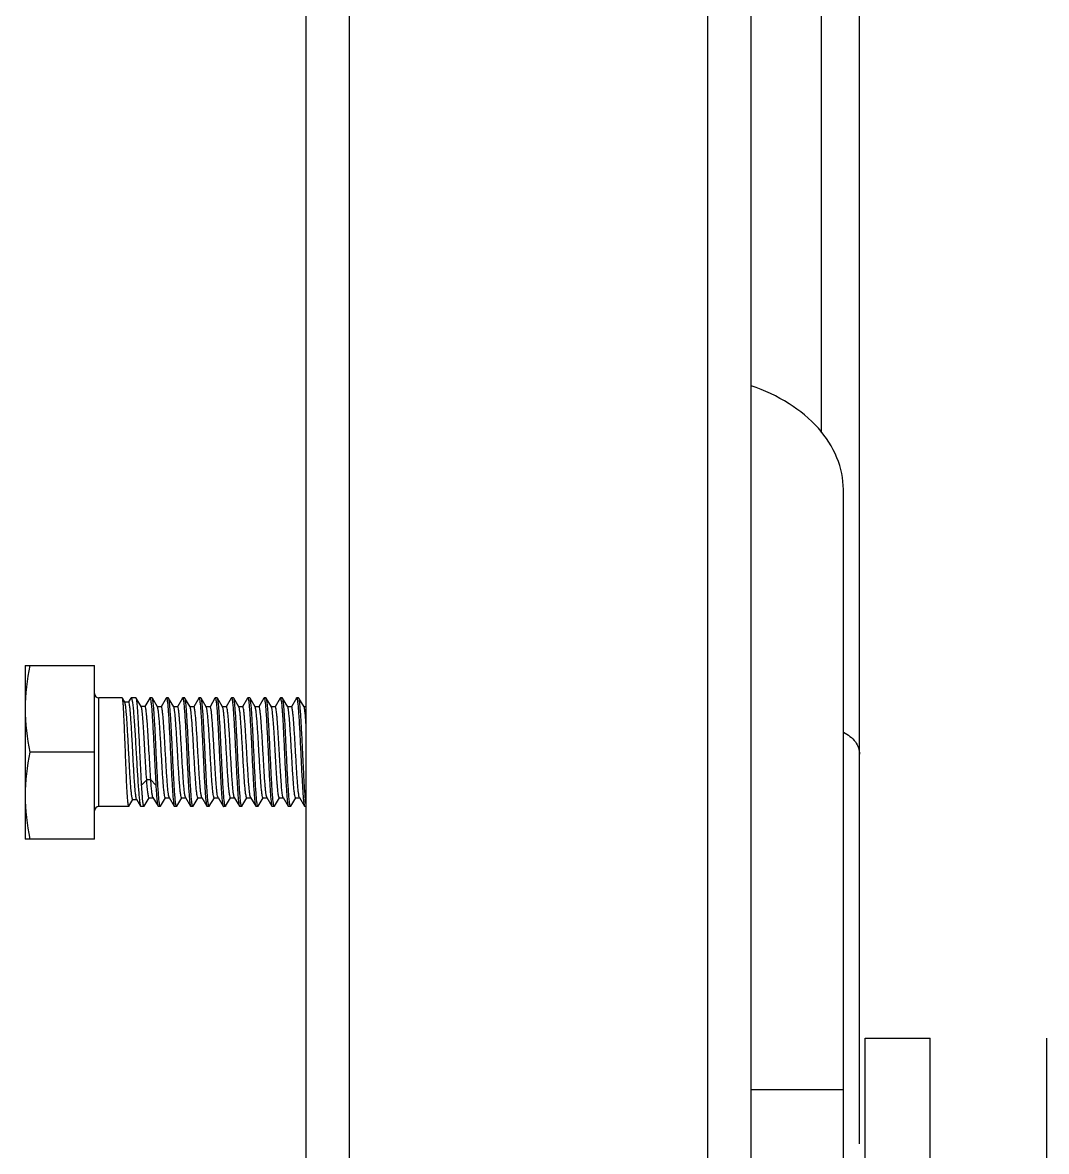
# Model space of a CAD drawing. Extents: x 27938 to 1507990, y 110129 to 923079.
# Drawn here: x 643438 to 644277, y 365994 to 366920 of the extents above; entities that cross this region are included whole.
import ezdxf

# ---------------------------------------------------------------- set-up
doc = ezdxf.new("R2010")
doc.units = 0
doc.header["$LTSCALE"] = 1000
doc.header["$MEASUREMENT"] = 0

msp = doc.modelspace()

# ---------------------------------------------------------------- linework, layer by layer
at = {"linetype": 'Continuous'}
for p, q in [((644123.8, 366000.39), (644123.8, 369014.05)), ((644092.66, 366583.55), (644092.66, 368882.52)), ((643670.03, 365738.85), (643670.03, 368698.45)), ((643705.62, 365738.85), (643705.62, 368698.45)), ((643999.23, 365738.85), (643999.23, 368698.45)), ((644034.82, 365738.85), (644034.82, 368698.45)), ((644110.45, 365516.41), (644110.45, 366536.96)), ((643439.58, 366392.8), (643496.53, 366392.8)), ((643439.58, 366392.8), (643439.58, 366250.44)), ((643496.53, 366250.44), (643496.53, 366392.8)), ((643519.33, 366366.1), (643500.09, 366366.1)), ((643500.09, 366277.13), (643500.09, 366366.1)), ((643519.42, 366366.02), (643519.33, 366366.1)), ((643521.33, 366362.74), (643519.42, 366366.02)), ((643526.29, 366365.86), (643524.5, 366362.78)), ((643526.29, 366365.86), (643526.57, 366366.1)), ((643530.6, 366366.1), (643526.57, 366366.1)), ((643530.75, 366365.97), (643530.6, 366366.1)), ((643534.82, 366358.97), (643530.75, 366365.97)), ((643541.78, 366365.93), (643537.85, 366359.15)), ((643541.78, 366365.93), (643541.98, 366366.1)), ((643543.8, 366366.1), (643541.98, 366366.1)), ((643543.97, 366365.95), (643543.8, 366366.1)), ((643548.18, 366358.72), (643543.97, 366365.95)), ((643555.3, 366365.95), (643551.21, 366358.9)), ((643555.3, 366365.95), (643555.47, 366366.1)), ((643557.14, 366366.1), (643555.47, 366366.1)), ((643557.32, 366365.95), (643557.14, 366366.1)), ((643561.53, 366358.72), (643557.32, 366365.95)), ((643568.64, 366365.95), (643564.55, 366358.9)), ((643568.64, 366365.95), (643568.82, 366366.1)), ((643570.49, 366366.1), (643568.82, 366366.1)), ((643570.66, 366365.95), (643570.49, 366366.1)), ((643574.87, 366358.72), (643570.66, 366365.95)), ((643581.99, 366365.95), (643577.9, 366358.9)), ((643581.99, 366365.95), (643582.16, 366366.1)), ((643583.84, 366366.1), (643582.16, 366366.1)), ((643584.01, 366365.95), (643583.84, 366366.1)), ((643588.22, 366358.72), (643584.01, 366365.95)), ((643595.33, 366365.95), (643591.24, 366358.9)), ((643595.33, 366365.95), (643595.51, 366366.1)), ((643597.18, 366366.1), (643595.51, 366366.1)), ((643597.36, 366365.95), (643597.18, 366366.1)), ((643601.57, 366358.72), (643597.36, 366365.95)), ((643608.68, 366365.95), (643604.59, 366358.9)), ((643608.68, 366365.95), (643608.86, 366366.1)), ((643610.53, 366366.1), (643608.86, 366366.1)), ((643610.7, 366365.95), (643610.53, 366366.1)), ((643614.91, 366358.72), (643610.7, 366365.95)), ((643622.03, 366365.95), (643617.94, 366358.9)), ((643622.03, 366365.95), (643622.2, 366366.1)), ((643623.87, 366366.1), (643622.2, 366366.1)), ((643624.05, 366365.95), (643623.87, 366366.1)), ((643628.26, 366358.72), (643624.05, 366365.95)), ((643635.37, 366365.95), (643631.28, 366358.9)), ((643635.37, 366365.95), (643635.55, 366366.1)), ((643637.22, 366366.1), (643635.55, 366366.1)), ((643637.4, 366365.95), (643637.22, 366366.1)), ((643641.61, 366358.72), (643637.4, 366365.95)), ((643648.72, 366365.95), (643644.63, 366358.9)), ((643648.72, 366365.95), (643648.9, 366366.1)), ((643650.57, 366366.1), (643648.9, 366366.1)), ((643650.74, 366365.95), (643650.57, 366366.1)), ((643654.95, 366358.72), (643650.74, 366365.95)), ((643662.07, 366365.95), (643657.98, 366358.9)), ((643662.07, 366365.95), (643662.24, 366366.1)), ((643663.91, 366366.1), (643662.24, 366366.1)), ((643664.09, 366365.95), (643663.91, 366366.1)), ((643668.3, 366358.72), (643664.09, 366365.95)), ((643524.57, 366362.74), (643521.33, 366362.74)), ((643521.42, 366362.57), (643521.33, 366362.74)), ((643537.95, 366359.15), (643534.72, 366359.15)), ((643551.31, 366358.9), (643548.08, 366358.9)), ((643564.66, 366358.9), (643561.42, 366358.9)), ((643578, 366358.9), (643574.77, 366358.9)), ((643591.35, 366358.9), (643588.12, 366358.9)), ((643604.7, 366358.9), (643601.46, 366358.9)), ((643618.04, 366358.9), (643614.81, 366358.9)), ((643631.39, 366358.9), (643628.16, 366358.9)), ((643644.73, 366358.9), (643641.5, 366358.9)), ((643658.08, 366358.9), (643654.85, 366358.9)), ((643670.03, 366358.9), (643668.19, 366358.9)), ((643496.53, 366321.62), (643443.59, 366321.62)), ((643587.29, 366319.2), (643587.17, 366321.62)), ((643598.85, 366321.62), (643598.96, 366319.2)), ((643539.35, 366299.05), (643535.17, 366294.68)), ((643542.68, 366299.05), (643539.35, 366299.05)), ((643546.84, 366294.68), (643542.68, 366299.05)), ((643524.76, 366277.24), (643528.02, 366282.85)), ((643527.92, 366282.85), (643531.16, 366282.85)), ((643531.06, 366283.02), (643534.36, 366277.33)), ((643537.3, 366277.28), (643541.4, 366284.33)), ((643541.3, 366284.33), (643544.53, 366284.33)), ((643544.43, 366284.51), (643548.62, 366277.28)), ((643550.64, 366277.28), (643554.75, 366284.33)), ((643554.65, 366284.33), (643557.88, 366284.33)), ((643557.77, 366284.51), (643557.69, 366284.68)), ((643557.77, 366284.51), (643561.97, 366277.28)), ((643563.99, 366277.28), (643568.1, 366284.33)), ((643567.99, 366284.33), (643571.23, 366284.33)), ((643571.12, 366284.51), (643571.03, 366284.69)), ((643571.12, 366284.51), (643575.32, 366277.28)), ((643577.34, 366277.28), (643581.44, 366284.33)), ((643581.34, 366284.33), (643584.57, 366284.33)), ((643584.47, 366284.51), (643584.38, 366284.7)), ((643584.47, 366284.51), (643588.66, 366277.28)), ((643590.68, 366277.28), (643594.79, 366284.33)), ((643594.69, 366284.33), (643597.92, 366284.33)), ((643597.81, 366284.51), (643602.01, 366277.28)), ((643604.03, 366277.28), (643608.14, 366284.33)), ((643608.03, 366284.33), (643611.26, 366284.33)), ((643611.16, 366284.51), (643611.06, 366284.72)), ((643611.16, 366284.51), (643615.35, 366277.28)), ((643617.38, 366277.28), (643621.48, 366284.33)), ((643621.38, 366284.33), (643624.61, 366284.33)), ((643624.51, 366284.51), (643624.41, 366284.73)), ((643624.51, 366284.51), (643628.7, 366277.28)), ((643630.72, 366277.28), (643634.83, 366284.33)), ((643634.72, 366284.33), (643637.96, 366284.33)), ((643637.85, 366284.51), (643637.75, 366284.74)), ((643637.85, 366284.51), (643642.05, 366277.28)), ((643644.07, 366277.28), (643648.17, 366284.33)), ((643648.07, 366284.33), (643651.3, 366284.33)), ((643651.2, 366284.51), (643655.39, 366277.28)), ((643657.41, 366277.28), (643661.52, 366284.33)), ((643661.42, 366284.33), (643664.65, 366284.33)), ((643664.54, 366284.51), (643664.43, 366284.76)), ((643664.54, 366284.51), (643668.74, 366277.28)), ((643524.64, 366277.13), (643500.09, 366277.13)), ((643524.76, 366277.24), (643524.64, 366277.13)), ((643534.36, 366277.33), (643534.6, 366277.13)), ((643537.12, 366277.13), (643534.6, 366277.13)), ((643537.3, 366277.28), (643537.12, 366277.13)), ((643550.47, 366277.13), (643548.8, 366277.13)), ((643550.64, 366277.28), (643550.47, 366277.13)), ((643561.97, 366277.28), (643562.14, 366277.13)), ((643563.82, 366277.13), (643562.14, 366277.13)), ((643563.99, 366277.28), (643563.82, 366277.13)), ((643575.32, 366277.28), (643575.49, 366277.13)), ((643577.16, 366277.13), (643575.49, 366277.13)), ((643577.34, 366277.28), (643577.16, 366277.13)), ((643588.66, 366277.28), (643588.84, 366277.13)), ((643590.51, 366277.13), (643588.84, 366277.13)), ((643590.68, 366277.28), (643590.51, 366277.13)), ((643603.85, 366277.13), (643602.18, 366277.13)), ((643604.03, 366277.28), (643603.85, 366277.13)), ((643615.35, 366277.28), (643615.53, 366277.13)), ((643617.2, 366277.13), (643615.53, 366277.13)), ((643617.38, 366277.28), (643617.2, 366277.13)), ((643628.7, 366277.28), (643628.88, 366277.13)), ((643630.55, 366277.13), (643628.88, 366277.13)), ((643630.72, 366277.28), (643630.55, 366277.13)), ((643642.05, 366277.28), (643642.22, 366277.13)), ((643643.89, 366277.13), (643642.22, 366277.13)), ((643644.07, 366277.28), (643643.89, 366277.13)), ((643655.39, 366277.28), (643655.57, 366277.13)), ((643657.24, 366277.13), (643655.57, 366277.13)), ((643657.41, 366277.28), (643657.24, 366277.13)), ((643668.74, 366277.28), (643668.91, 366277.13)), ((643670.03, 366277.13), (643668.91, 366277.13)), ((643496.53, 366250.44), (643439.58, 366250.44)), ((644128.25, 365552.93), (644128.25, 366087.21)), ((644128.25, 366087.21), (644181.63, 366087.21)), ((644181.63, 365552.93), (644181.63, 366087.21)), ((644276.94, 366087.21), (644276.94, 365552.88)), ((644034.82, 366044.98), (644110.45, 366044.98))]:
    msp.add_line(p, q, dxfattribs=at)
msp.add_circle((642010.65, 365356.26), 1451.62, dxfattribs=at)
for centre, radius, start, end in [((642010.65, 365356.26), 1505.01, 6.82415, 173.17585), ((643500.09, 366369.66), 3.56, 180, 270), ((643500.09, 366273.57), 3.56, 90, 180)]:
    msp.add_arc(centre, radius, start, end, dxfattribs=at)
for points, knots in [([(644110.45, 366536.96), (644110.45, 366545.84), (644106.61, 366564.39), (644090.48, 366588.95), (644065.83, 366609.03), (644045.74, 366618.3), (644034.91, 366621.98)], [0, 0, 0, 0, 0.220446, 0.45627, 0.716078, 1, 1, 1, 1]), ([(643521.9, 366321.62), (643521.69, 366327.08), (643521.39, 366335.03), (643520.97, 366345.19), (643520.67, 366351.74), (643520.36, 366357.2), (643520.11, 366361.44), (643519.76, 366364.19), (643519.65, 366365.63), (643519.42, 366366.02)], [0, 0, 0, 0, 0.36864, 0.53657, 0.68548, 0.810114, 0.906077, 0.97003, 1, 1, 1, 1]), ([(643526.57, 366366.1), (643526.68, 366366.1), (643526.93, 366365.77), (643527.27, 366364.68), (643527.73, 366362.18), (643528.19, 366358.15), (643528.69, 366352.67), (643529.18, 366346.02), (643529.68, 366338.42), (643530.17, 366330.18), (643530.5, 366324.51), (643530.67, 366321.62)], [0, 0, 0, 0, 0.007547, 0.022985, 0.080637, 0.173055, 0.296975, 0.447746, 0.61965, 0.806111, 1, 1, 1, 1]), ([(643533.8, 366321.62), (643533.55, 366327.02), (643533.18, 366334.9), (643532.66, 366344.97), (643532.29, 366351.49), (643531.91, 366356.95), (643531.59, 366361.22), (643531.19, 366364.05), (643530.99, 366365.55), (643530.75, 366365.97)], [0, 0, 0, 0, 0.365079, 0.53175, 0.679987, 0.804667, 0.901508, 0.967249, 1, 1, 1, 1]), ([(643541.98, 366366.1), (643542.08, 366366.1), (643542.29, 366365.75), (643542.46, 366365.14), (643542.68, 366364.05), (643542.99, 366361.85), (643543.36, 366358.14), (643543.77, 366352.68), (643544.19, 366346.02), (643544.61, 366338.42), (643545.03, 366330.18), (643545.31, 366324.51), (643545.45, 366321.62)], [0, 0, 0, 0, 0.006868, 0.022, 0.046199, 0.079427, 0.17181, 0.295831, 0.44681, 0.618994, 0.805771, 1, 1, 1, 1]), ([(643547.13, 366321.62), (643546.88, 366327.01), (643546.5, 366334.86), (643545.97, 366344.91), (643545.59, 366351.41), (643545.2, 366356.87), (643544.85, 366361.15), (643544.44, 366364.01), (643544.22, 366365.52), (643543.97, 366365.95)], [0, 0, 0, 0, 0.364025, 0.530311, 0.678341, 0.803035, 0.90014, 0.966414, 1, 1, 1, 1]), ([(643555.47, 366366.1), (643555.57, 366366.1), (643555.77, 366365.74), (643555.92, 366365.14), (643556.13, 366364.04), (643556.43, 366361.85), (643556.78, 366358.13), (643557.18, 366352.67), (643557.58, 366346.01), (643557.99, 366338.42), (643558.4, 366330.18), (643558.67, 366324.51), (643558.81, 366321.62)], [0, 0, 0, 0, 0.006693, 0.021771, 0.045952, 0.079179, 0.171588, 0.295652, 0.446676, 0.6189, 0.805722, 1, 1, 1, 1]), ([(643560.48, 366321.62), (643560.22, 366327.01), (643559.85, 366334.86), (643559.32, 366344.91), (643558.93, 366351.41), (643558.54, 366356.87), (643558.2, 366361.15), (643557.78, 366364.01), (643557.57, 366365.52), (643557.32, 366365.95)], [0, 0, 0, 0, 0.364027, 0.530312, 0.678339, 0.803032, 0.900139, 0.966415, 1, 1, 1, 1]), ([(643568.82, 366366.1), (643568.92, 366366.1), (643569.11, 366365.74), (643569.27, 366365.14), (643569.48, 366364.04), (643569.77, 366361.85), (643570.13, 366358.13), (643570.53, 366352.67), (643570.93, 366346.01), (643571.34, 366338.42), (643571.75, 366330.18), (643572.02, 366324.51), (643572.15, 366321.62)], [0, 0, 0, 0, 0.006696, 0.021778, 0.045963, 0.079194, 0.171608, 0.295673, 0.446692, 0.618909, 0.805729, 1, 1, 1, 1]), ([(643573.83, 366321.62), (643573.57, 366327.01), (643573.2, 366334.86), (643572.66, 366344.91), (643572.28, 366351.41), (643571.89, 366356.87), (643571.54, 366361.15), (643571.13, 366364.01), (643570.91, 366365.52), (643570.66, 366365.95)], [0, 0, 0, 0, 0.364034, 0.530325, 0.678352, 0.803041, 0.900142, 0.966414, 1, 1, 1, 1]), ([(643582.16, 366366.1), (643582.26, 366366.1), (643582.46, 366365.74), (643582.61, 366365.14), (643582.83, 366364.05), (643583.12, 366361.85), (643583.47, 366358.13), (643583.87, 366352.67), (643584.28, 366346.02), (643584.68, 366338.42), (643585.09, 366330.18), (643585.36, 366324.51), (643585.5, 366321.62)], [0, 0, 0, 0, 0.006683, 0.021751, 0.045922, 0.07914, 0.171535, 0.295594, 0.446618, 0.618857, 0.805703, 1, 1, 1, 1]), ([(643587.17, 366321.62), (643586.91, 366327.01), (643586.54, 366334.86), (643586.01, 366344.91), (643585.63, 366351.41), (643585.24, 366356.87), (643584.89, 366361.15), (643584.48, 366364.01), (643584.26, 366365.52), (643584.01, 366365.95)], [0, 0, 0, 0, 0.364016, 0.530299, 0.678328, 0.803022, 0.900132, 0.966412, 1, 1, 1, 1]), ([(643595.51, 366366.1), (643595.61, 366366.1), (643595.81, 366365.74), (643595.96, 366365.14), (643596.17, 366364.05), (643596.46, 366361.85), (643596.82, 366358.13), (643597.22, 366352.68), (643597.62, 366346.02), (643598.03, 366338.42), (643598.44, 366330.18), (643598.71, 366324.51), (643598.85, 366321.62)], [0, 0, 0, 0, 0.006671, 0.021725, 0.045886, 0.079098, 0.171491, 0.295553, 0.446588, 0.618835, 0.805687, 1, 1, 1, 1]), ([(643600.52, 366321.62), (643600.26, 366327.01), (643599.89, 366334.86), (643599.35, 366344.91), (643598.97, 366351.41), (643598.58, 366356.87), (643598.24, 366361.15), (643597.82, 366364.01), (643597.61, 366365.52), (643597.36, 366365.95)], [0, 0, 0, 0, 0.364022, 0.530315, 0.678347, 0.803036, 0.900137, 0.966413, 1, 1, 1, 1]), ([(643608.86, 366366.1), (643608.96, 366366.1), (643609.15, 366365.74), (643609.31, 366365.14), (643609.52, 366364.05), (643609.81, 366361.85), (643610.17, 366358.13), (643610.56, 366352.68), (643610.97, 366346.02), (643611.38, 366338.42), (643611.78, 366330.18), (643612.05, 366324.51), (643612.19, 366321.62)], [0, 0, 0, 0, 0.006673, 0.021728, 0.04589, 0.079102, 0.171488, 0.295544, 0.446579, 0.618833, 0.80569, 1, 1, 1, 1]), ([(643613.86, 366321.62), (643613.61, 366327.01), (643613.23, 366334.86), (643612.7, 366344.91), (643612.32, 366351.41), (643611.93, 366356.87), (643611.58, 366361.15), (643611.17, 366364.01), (643610.95, 366365.52), (643610.7, 366365.95)], [0, 0, 0, 0, 0.364021, 0.530312, 0.678344, 0.803036, 0.900139, 0.966413, 1, 1, 1, 1]), ([(643622.2, 366366.1), (643622.3, 366366.1), (643622.5, 366365.74), (643622.65, 366365.14), (643622.86, 366364.05), (643623.16, 366361.85), (643623.51, 366358.13), (643623.91, 366352.67), (643624.31, 366346.02), (643624.72, 366338.42), (643625.13, 366330.18), (643625.4, 366324.51), (643625.54, 366321.62)], [0, 0, 0, 0, 0.006683, 0.021749, 0.045921, 0.079139, 0.171536, 0.295597, 0.446627, 0.618868, 0.805705, 1, 1, 1, 1]), ([(643627.21, 366321.62), (643626.95, 366327.01), (643626.58, 366334.86), (643626.05, 366344.91), (643625.67, 366351.41), (643625.27, 366356.87), (643624.93, 366361.15), (643624.52, 366364.01), (643624.3, 366365.52), (643624.05, 366365.95)], [0, 0, 0, 0, 0.364024, 0.530311, 0.678341, 0.803035, 0.90014, 0.966414, 1, 1, 1, 1]), ([(643635.55, 366366.1), (643635.65, 366366.1), (643635.84, 366365.74), (643636, 366365.14), (643636.21, 366364.04), (643636.5, 366361.85), (643636.86, 366358.13), (643637.26, 366352.67), (643637.66, 366346.01), (643638.07, 366338.42), (643638.48, 366330.18), (643638.75, 366324.51), (643638.89, 366321.62)], [0, 0, 0, 0, 0.006692, 0.02177, 0.045951, 0.079177, 0.171585, 0.295649, 0.446674, 0.618898, 0.805721, 1, 1, 1, 1]), ([(643639.41, 366344.54), (643639.25, 366347.31), (643638.96, 366352.27), (643638.54, 366358.06), (643638.18, 366361.73), (643637.94, 366363.67), (643637.7, 366365.01), (643637.53, 366365.73), (643637.4, 366365.95)], [0, 0, 0, 0, 0.386254, 0.691736, 0.808776, 0.899775, 0.963628, 1, 1, 1, 1]), ([(643648.9, 366366.1), (643649.05, 366366.1), (643649.27, 366365.43), (643649.49, 366364.47), (643649.76, 366362.58), (643650.02, 366360.14), (643650.29, 366357.01), (643650.67, 366351.75), (643650.92, 366347.53), (643651.08, 366344.54)], [0, 0, 0, 0, 0.021095, 0.073096, 0.157182, 0.272316, 0.416719, 0.588047, 1, 1, 1, 1]), ([(643653.9, 366321.62), (643653.65, 366327.01), (643653.27, 366334.86), (643652.74, 366344.91), (643652.36, 366351.41), (643651.97, 366356.87), (643651.62, 366361.15), (643651.21, 366364.01), (643650.99, 366365.52), (643650.74, 366365.95)], [0, 0, 0, 0, 0.364034, 0.530327, 0.678354, 0.803043, 0.900143, 0.966415, 1, 1, 1, 1]), ([(643662.24, 366366.1), (643662.34, 366366.1), (643662.54, 366365.74), (643662.69, 366365.14), (643662.9, 366364.05), (643663.2, 366361.85), (643663.55, 366358.13), (643663.95, 366352.67), (643664.35, 366346.02), (643664.76, 366338.42), (643665.17, 366330.18), (643665.44, 366324.51), (643665.58, 366321.62)], [0, 0, 0, 0, 0.006682, 0.021748, 0.045918, 0.079135, 0.171528, 0.295585, 0.446611, 0.618853, 0.805701, 1, 1, 1, 1]), ([(643667.25, 366321.62), (643666.99, 366327.01), (643666.62, 366334.86), (643666.09, 366344.91), (643665.7, 366351.41), (643665.31, 366356.87), (643664.97, 366361.15), (643664.55, 366364.01), (643664.34, 366365.52), (643664.09, 366365.95)], [0, 0, 0, 0, 0.364017, 0.530302, 0.678331, 0.803024, 0.900132, 0.966412, 1, 1, 1, 1]), ([(643527.92, 366282.85), (643527.83, 366282.85), (643527.63, 366283.14), (643527.47, 366283.69), (643527.26, 366284.63), (643526.97, 366286.54), (643526.62, 366289.76), (643526.23, 366294.49), (643525.83, 366300.26), (643525.43, 366306.85), (643525.03, 366314), (643524.49, 366323.91), (643523.98, 366333.69), (643523.44, 366342.98), (643523.05, 366349.01), (643522.65, 366354.08), (643522.3, 366358.06), (643521.89, 366360.74), (643521.66, 366362.16), (643521.42, 366362.57)], [0, 0, 0, 0, 0.003488, 0.010904, 0.022688, 0.038824, 0.083607, 0.143647, 0.216697, 0.300025, 0.390537, 0.484902, 0.671459, 0.756962, 0.833182, 0.897479, 0.947675, 0.982144, 1, 1, 1, 1]), ([(643531.06, 366283.02), (643530.81, 366283.46), (643530.56, 366284.95), (643530.14, 366287.76), (643529.77, 366291.91), (643529.37, 366297.16), (643528.97, 366303.35), (643528.42, 366312.78), (643527.9, 366322.61), (643527.37, 366332.5), (643526.98, 366339.55), (643526.58, 366345.99), (643526.2, 366351.58), (643525.81, 366356.16), (643525.45, 366359.5), (643525.1, 366361.57), (643524.85, 366362.46), (643524.66, 366362.74), (643524.57, 366362.74)], [0, 0, 0, 0, 0.018844, 0.055045, 0.107437, 0.174076, 0.252464, 0.339678, 0.527511, 0.621285, 0.710453, 0.791854, 0.862644, 0.920393, 0.963178, 0.989688, 0.996707, 1, 1, 1, 1]), ([(643539.35, 366299.05), (643538.91, 366305.12), (643538.37, 366314.5), (643537.66, 366327.05), (643537.11, 366336.36), (643536.57, 366344.63), (643536.1, 366350.62), (643535.7, 366354.46), (643535.43, 366356.52), (643535.16, 366357.95), (643534.97, 366358.72), (643534.82, 366358.97)], [0, 0, 0, 0, 0.303539, 0.468638, 0.62733, 0.768529, 0.882427, 0.926602, 0.961222, 0.985757, 1, 1, 1, 1]), ([(643542.68, 366299.05), (643542.47, 366302.06), (643542.06, 366308.44), (643541.49, 366318.27), (643540.92, 366328.36), (643540.35, 366337.94), (643539.86, 366345.27), (643539.45, 366350.32), (643539.16, 366353.34), (643538.88, 366355.72), (643538.59, 366357.55), (643538.37, 366358.51), (643538.11, 366359.15), (643537.95, 366359.15)], [0, 0, 0, 0, 0.15003, 0.317321, 0.489066, 0.652114, 0.794019, 0.853588, 0.904016, 0.944371, 0.97394, 0.992316, 1, 1, 1, 1]), ([(643554.65, 366284.33), (643554.56, 366284.33), (643554.36, 366284.6), (643554.1, 366285.45), (643553.75, 366287.42), (643553.38, 366290.61), (643552.99, 366294.94), (643552.6, 366300.22), (643552.21, 366306.28), (643551.81, 366312.89), (643551.28, 366322.11), (643550.77, 366331.25), (643550.22, 366339.97), (643549.83, 366345.68), (643549.44, 366350.52), (643549.07, 366354.33), (643548.67, 366356.93), (643548.42, 366358.31), (643548.18, 366358.72)], [0, 0, 0, 0, 0.003515, 0.010772, 0.037949, 0.081609, 0.140308, 0.211978, 0.294061, 0.383612, 0.477415, 0.664253, 0.750571, 0.827952, 0.893624, 0.945254, 0.981055, 1, 1, 1, 1]), ([(643557.69, 366284.68), (643557.48, 366285.19), (643557.21, 366286.69), (643556.83, 366289.5), (643556.46, 366293.44), (643555.9, 366300.51), (643555.26, 366310.87), (643554.63, 366321.86), (643554.11, 366330.96), (643553.72, 366337.45), (643553.33, 366343.38), (643552.95, 366348.55), (643552.56, 366352.78), (643552.2, 366355.89), (643551.85, 366357.8), (643551.59, 366358.64), (643551.4, 366358.9), (643551.31, 366358.9)], [0, 0, 0, 0, 0.022098, 0.060554, 0.114206, 0.18123, 0.34569, 0.53115, 0.623722, 0.711849, 0.792446, 0.862698, 0.92016, 0.962863, 0.989437, 0.99654, 1, 1, 1, 1]), ([(643567.99, 366284.33), (643567.91, 366284.33), (643567.71, 366284.6), (643567.45, 366285.45), (643567.09, 366287.42), (643566.73, 366290.61), (643566.34, 366294.94), (643565.95, 366300.22), (643565.55, 366306.28), (643565.16, 366312.89), (643564.63, 366322.11), (643564.11, 366331.25), (643563.57, 366339.97), (643563.18, 366345.68), (643562.78, 366350.52), (643562.42, 366354.33), (643562.01, 366356.93), (643561.77, 366358.31), (643561.53, 366358.72)], [0, 0, 0, 0, 0.003515, 0.010772, 0.037949, 0.081609, 0.140308, 0.211978, 0.294061, 0.383612, 0.477415, 0.664253, 0.750571, 0.827952, 0.893624, 0.945254, 0.981055, 1, 1, 1, 1]), ([(643571.03, 366284.69), (643570.82, 366285.21), (643570.56, 366286.71), (643570.17, 366289.52), (643569.8, 366293.48), (643569.24, 366300.55), (643568.6, 366310.91), (643567.98, 366321.89), (643567.46, 366330.98), (643567.07, 366337.47), (643566.68, 366343.4), (643566.29, 366348.56), (643565.9, 366352.79), (643565.55, 366355.89), (643565.2, 366357.81), (643564.94, 366358.64), (643564.74, 366358.9), (643564.66, 366358.9)], [0, 0, 0, 0, 0.022237, 0.060809, 0.11455, 0.181633, 0.346125, 0.531524, 0.624042, 0.712107, 0.792639, 0.862829, 0.920237, 0.962898, 0.989446, 0.996542, 1, 1, 1, 1]), ([(643581.34, 366284.33), (643581.25, 366284.33), (643581.06, 366284.6), (643580.79, 366285.45), (643580.44, 366287.42), (643580.07, 366290.61), (643579.68, 366294.94), (643579.29, 366300.22), (643578.9, 366306.28), (643578.5, 366312.89), (643577.97, 366322.11), (643577.46, 366331.25), (643576.92, 366339.97), (643576.52, 366345.68), (643576.13, 366350.52), (643575.76, 366354.33), (643575.36, 366356.93), (643575.11, 366358.31), (643574.87, 366358.72)], [0, 0, 0, 0, 0.003515, 0.010772, 0.037949, 0.081609, 0.140308, 0.211978, 0.294061, 0.383612, 0.477416, 0.664253, 0.750571, 0.827952, 0.893624, 0.945254, 0.981055, 1, 1, 1, 1]), ([(643584.38, 366284.7), (643584.17, 366285.22), (643583.9, 366286.73), (643583.51, 366289.55), (643583.14, 366293.51), (643582.59, 366300.59), (643581.94, 366310.94), (643581.32, 366321.93), (643580.8, 366331.01), (643580.41, 366337.49), (643580.02, 366343.41), (643579.64, 366348.57), (643579.25, 366352.79), (643578.89, 366355.89), (643578.54, 366357.81), (643578.28, 366358.64), (643578.09, 366358.9), (643578, 366358.9)], [0, 0, 0, 0, 0.022376, 0.061065, 0.114893, 0.182035, 0.346559, 0.531898, 0.624361, 0.712364, 0.792832, 0.86296, 0.920314, 0.962934, 0.989455, 0.996544, 1, 1, 1, 1]), ([(643591.46, 366319.59), (643591.2, 366324.26), (643590.81, 366331.09), (643590.27, 366339.86), (643589.88, 366345.6), (643589.48, 366350.47), (643589.11, 366354.3), (643588.71, 366356.92), (643588.46, 366358.31), (643588.22, 366358.72)], [0, 0, 0, 0, 0.357179, 0.522363, 0.670515, 0.796289, 0.895183, 0.963748, 1, 1, 1, 1]), ([(643594.8, 366319.59), (643594.66, 366322.11), (643594.38, 366327.06), (643593.95, 366334.29), (643593.53, 366340.99), (643593.11, 366346.9), (643592.7, 366351.77), (643592.34, 366355.09), (643592.03, 366357.06), (643591.81, 366358.03), (643591.65, 366358.59), (643591.45, 366358.9), (643591.35, 366358.9)], [0, 0, 0, 0, 0.191103, 0.376469, 0.548513, 0.700189, 0.825314, 0.918839, 0.952565, 0.977198, 0.992701, 1, 1, 1, 1]), ([(643608.03, 366284.33), (643607.94, 366284.33), (643607.75, 366284.6), (643607.49, 366285.45), (643607.13, 366287.42), (643606.77, 366290.61), (643606.38, 366294.94), (643605.99, 366300.22), (643605.59, 366306.28), (643605.19, 366312.89), (643604.67, 366322.11), (643604.15, 366331.25), (643603.61, 366339.97), (643603.22, 366345.68), (643602.82, 366350.52), (643602.46, 366354.33), (643602.05, 366356.93), (643601.8, 366358.31), (643601.57, 366358.72)], [0, 0, 0, 0, 0.003516, 0.010772, 0.037949, 0.081609, 0.140308, 0.211978, 0.294061, 0.383612, 0.477416, 0.664254, 0.750571, 0.827952, 0.893624, 0.945254, 0.981055, 1, 1, 1, 1]), ([(643611.06, 366284.72), (643610.85, 366285.24), (643610.58, 366286.77), (643610.2, 366289.61), (643609.83, 366293.58), (643609.27, 366300.66), (643608.63, 366311.02), (643608.01, 366321.99), (643607.49, 366331.07), (643607.1, 366337.53), (643606.71, 366343.45), (643606.33, 366348.59), (643605.94, 366352.81), (643605.58, 366355.9), (643605.23, 366357.81), (643604.97, 366358.64), (643604.78, 366358.9), (643604.7, 366358.9)], [0, 0, 0, 0, 0.022654, 0.061574, 0.115578, 0.182837, 0.347426, 0.532643, 0.624999, 0.712877, 0.793216, 0.863221, 0.920468, 0.963004, 0.989473, 0.996549, 1, 1, 1, 1]), ([(643621.38, 366284.33), (643621.29, 366284.33), (643621.1, 366284.6), (643620.83, 366285.45), (643620.48, 366287.42), (643620.11, 366290.61), (643619.72, 366294.94), (643619.33, 366300.22), (643618.94, 366306.28), (643618.54, 366312.89), (643618.01, 366322.11), (643617.5, 366331.25), (643616.95, 366339.97), (643616.56, 366345.68), (643616.17, 366350.52), (643615.8, 366354.33), (643615.4, 366356.93), (643615.15, 366358.31), (643614.91, 366358.72)], [0, 0, 0, 0, 0.003516, 0.010771, 0.037949, 0.081609, 0.140308, 0.211978, 0.294061, 0.383613, 0.477416, 0.664254, 0.750571, 0.827952, 0.893624, 0.945254, 0.981055, 1, 1, 1, 1]), ([(643624.41, 366284.73), (643624.2, 366285.26), (643623.93, 366286.79), (643623.54, 366289.63), (643623.17, 366293.61), (643622.62, 366300.7), (643621.98, 366311.05), (643621.36, 366322.03), (643620.84, 366331.09), (643620.45, 366337.56), (643620.06, 366343.46), (643619.67, 366348.6), (643619.29, 366352.81), (643618.93, 366355.9), (643618.58, 366357.81), (643618.32, 366358.64), (643618.13, 366358.9), (643618.04, 366358.9)], [0, 0, 0, 0, 0.022792, 0.061828, 0.11592, 0.183237, 0.347858, 0.533014, 0.625317, 0.713133, 0.793408, 0.863351, 0.920544, 0.963039, 0.989482, 0.996551, 1, 1, 1, 1]), ([(643634.72, 366284.33), (643634.64, 366284.33), (643634.44, 366284.6), (643634.18, 366285.45), (643633.82, 366287.42), (643633.46, 366290.61), (643633.07, 366294.94), (643632.68, 366300.22), (643632.28, 366306.28), (643631.89, 366312.89), (643631.36, 366322.11), (643630.84, 366331.25), (643630.3, 366339.97), (643629.91, 366345.68), (643629.51, 366350.52), (643629.15, 366354.33), (643628.74, 366356.93), (643628.5, 366358.31), (643628.26, 366358.72)], [0, 0, 0, 0, 0.003516, 0.010771, 0.037949, 0.081609, 0.140308, 0.211978, 0.294061, 0.383613, 0.477416, 0.664254, 0.750571, 0.827952, 0.893624, 0.945254, 0.981055, 1, 1, 1, 1]), ([(643637.75, 366284.74), (643637.54, 366285.27), (643637.27, 366286.81), (643636.89, 366289.66), (643636.52, 366293.64), (643635.96, 366300.74), (643635.32, 366311.09), (643634.7, 366322.06), (643634.18, 366331.12), (643633.79, 366337.58), (643633.4, 366343.48), (643633.02, 366348.61), (643632.63, 366352.82), (643632.27, 366355.91), (643631.93, 366357.81), (643631.67, 366358.64), (643631.47, 366358.9), (643631.39, 366358.9)], [0, 0, 0, 0, 0.022931, 0.062083, 0.116262, 0.183637, 0.34829, 0.533386, 0.625634, 0.713389, 0.793599, 0.863481, 0.920621, 0.963074, 0.989491, 0.996553, 1, 1, 1, 1]), ([(643643.58, 366340.83), (643643.43, 366343.11), (643643.15, 366347.22), (643642.67, 366352.57), (643642.28, 366356.03), (643641.91, 366357.89), (643641.73, 366358.51), (643641.61, 366358.72)], [0, 0, 0, 0, 0.381097, 0.684377, 0.893928, 0.960143, 1, 1, 1, 1]), ([(643646.92, 366340.83), (643646.75, 366343.33), (643646.5, 366346.87), (643646.12, 366351.28), (643645.85, 366353.9), (643645.6, 366355.95), (643645.33, 366357.52), (643645.12, 366358.36), (643644.87, 366358.9), (643644.73, 366358.9)], [0, 0, 0, 0, 0.410879, 0.581806, 0.725913, 0.840918, 0.925076, 0.977487, 1, 1, 1, 1]), ([(643661.42, 366284.33), (643661.33, 366284.33), (643661.13, 366284.6), (643660.87, 366285.45), (643660.52, 366287.42), (643660.15, 366290.61), (643659.76, 366294.94), (643659.37, 366300.22), (643658.98, 366306.28), (643658.58, 366312.89), (643658.05, 366322.11), (643657.54, 366331.25), (643656.99, 366339.97), (643656.6, 366345.68), (643656.21, 366350.52), (643655.84, 366354.33), (643655.44, 366356.93), (643655.19, 366358.31), (643654.95, 366358.72)], [0, 0, 0, 0, 0.003516, 0.010771, 0.037949, 0.081609, 0.140308, 0.211978, 0.294061, 0.383613, 0.477416, 0.664254, 0.750571, 0.827952, 0.893624, 0.945254, 0.981055, 1, 1, 1, 1]), ([(643664.43, 366284.76), (643664.23, 366285.3), (643663.96, 366286.84), (643663.57, 366289.72), (643663.2, 366293.71), (643662.65, 366300.81), (643662.01, 366311.16), (643661.39, 366322.12), (643660.87, 366331.18), (643660.48, 366337.62), (643660.09, 366343.51), (643659.71, 366348.64), (643659.32, 366352.83), (643658.97, 366355.91), (643658.62, 366357.81), (643658.36, 366358.65), (643658.17, 366358.9), (643658.08, 366358.9)], [0, 0, 0, 0, 0.023208, 0.06259, 0.116944, 0.184435, 0.349152, 0.534126, 0.626268, 0.713899, 0.79398, 0.86374, 0.920773, 0.963144, 0.989509, 0.996558, 1, 1, 1, 1]), ([(643670.03, 366344.44), (643669.9, 366346.27), (643669.64, 366349.53), (643669.25, 366353.81), (643668.81, 366356.72), (643668.56, 366358.27), (643668.3, 366358.72)], [0, 0, 0, 0, 0.381924, 0.683092, 0.891493, 1, 1, 1, 1]), ([(643640.56, 366321.62), (643640.46, 366323.62), (643640.1, 366331.26), (643639.72, 366338.9), (643639.41, 366344.54)], [0, 0, 0, 0, 0.261816, 1, 1, 1, 1]), ([(643651.08, 366344.54), (643651.18, 366342.76), (643651.59, 366335.12), (643651.95, 366327.47), (643652.23, 366321.62)], [0, 0, 0, 0, 0.233581, 1, 1, 1, 1]), ([(643648.07, 366284.33), (643647.93, 366284.33), (643647.67, 366284.9), (643647.46, 366285.78), (643647.18, 366287.43), (643646.92, 366289.59), (643646.64, 366292.34), (643646.26, 366296.95), (643645.79, 366303.69), (643645.25, 366312.58), (643644.71, 366322.1), (643644.17, 366331.59), (643643.78, 366337.83), (643643.58, 366340.83)], [0, 0, 0, 0, 0.007549, 0.025288, 0.053782, 0.092698, 0.14142, 0.199125, 0.337396, 0.498012, 0.669894, 0.841157, 1, 1, 1, 1]), ([(643651.2, 366284.51), (643651.06, 366284.75), (643650.87, 366285.45), (643650.47, 366287.56), (643650.05, 366291.53), (643649.54, 366297.62), (643649.03, 366305.23), (643648.51, 366313.87), (643647.83, 366325.86), (643647.31, 366334.9), (643646.92, 366340.83)], [0, 0, 0, 0, 0.014139, 0.038106, 0.114569, 0.22512, 0.362916, 0.519336, 0.684562, 1, 1, 1, 1]), ([(644110.54, 366337.93), (644114.28, 366336.08), (644120.82, 366331.32), (644123.8, 366323.49), (644123.8, 366319.91)], [0, 0, 0, 0, 0.538137, 1, 1, 1, 1]), ([(643524.64, 366277.13), (643524.54, 366277.13), (643524.39, 366277.51), (643524.26, 366278.09), (643524.08, 366279.19), (643523.83, 366281.38), (643523.54, 366285.1), (643523.21, 366290.55), (643522.88, 366297.21), (643522.55, 366304.81), (643522.22, 366313.05), (643522.01, 366318.72), (643521.9, 366321.62)], [0, 0, 0, 0, 0.006203, 0.021073, 0.045141, 0.078305, 0.170688, 0.294821, 0.44599, 0.618417, 0.805472, 1, 1, 1, 1]), ([(643530.67, 366321.62), (643530.97, 366316.27), (643531.42, 366308.47), (643532.05, 366298.5), (643532.49, 366292.03), (643532.95, 366286.56), (643533.36, 366282.26), (643533.82, 366279.34), (643534.1, 366277.79), (643534.36, 366277.33)], [0, 0, 0, 0, 0.361155, 0.526427, 0.673911, 0.798642, 0.896457, 0.964179, 1, 1, 1, 1]), ([(643535.17, 366294.68), (643535.05, 366296.71), (643534.54, 366305.69), (643534.13, 366314.67), (643533.8, 366321.62)], [0, 0, 0, 0, 0.22604, 1, 1, 1, 1]), ([(643545.45, 366321.62), (643545.57, 366319.22), (643546, 366310.24), (643546.45, 366301.26), (643546.84, 366294.68)], [0, 0, 0, 0, 0.2673, 1, 1, 1, 1]), ([(643550.47, 366277.13), (643550.37, 366277.13), (643550.17, 366277.49), (643550.02, 366278.09), (643549.81, 366279.19), (643549.52, 366281.38), (643549.16, 366285.1), (643548.76, 366290.56), (643548.36, 366297.22), (643547.95, 366304.81), (643547.54, 366313.05), (643547.27, 366318.72), (643547.13, 366321.62)], [0, 0, 0, 0, 0.006697, 0.021779, 0.045964, 0.079194, 0.171609, 0.295674, 0.446694, 0.618911, 0.805729, 1, 1, 1, 1]), ([(643558.81, 366321.62), (643559.07, 366316.22), (643559.44, 366308.37), (643559.97, 366298.33), (643560.35, 366291.82), (643560.74, 366286.36), (643561.09, 366282.08), (643561.5, 366279.22), (643561.72, 366277.71), (643561.97, 366277.28)], [0, 0, 0, 0, 0.363963, 0.530225, 0.678242, 0.802937, 0.90006, 0.966368, 1, 1, 1, 1]), ([(643563.82, 366277.13), (643563.72, 366277.13), (643563.52, 366277.49), (643563.37, 366278.09), (643563.15, 366279.19), (643562.86, 366281.38), (643562.51, 366285.1), (643562.11, 366290.56), (643561.7, 366297.22), (643561.3, 366304.81), (643560.89, 366313.05), (643560.62, 366318.72), (643560.48, 366321.62)], [0, 0, 0, 0, 0.006689, 0.021764, 0.045941, 0.079165, 0.171569, 0.295632, 0.446659, 0.618889, 0.805716, 1, 1, 1, 1]), ([(643572.15, 366321.62), (643572.41, 366316.22), (643572.78, 366308.37), (643573.32, 366298.33), (643573.7, 366291.82), (643574.09, 366286.36), (643574.44, 366282.08), (643574.85, 366279.22), (643575.07, 366277.71), (643575.32, 366277.28)], [0, 0, 0, 0, 0.363959, 0.530225, 0.678245, 0.80294, 0.900061, 0.966367, 1, 1, 1, 1]), ([(643577.16, 366277.13), (643577.06, 366277.13), (643576.87, 366277.49), (643576.71, 366278.09), (643576.5, 366279.18), (643576.21, 366281.38), (643575.85, 366285.1), (643575.46, 366290.56), (643575.05, 366297.21), (643574.64, 366304.81), (643574.23, 366313.05), (643573.96, 366318.72), (643573.83, 366321.62)], [0, 0, 0, 0, 0.00668, 0.021743, 0.045911, 0.079128, 0.171521, 0.29558, 0.446613, 0.618858, 0.805701, 1, 1, 1, 1]), ([(643585.5, 366321.62), (643585.76, 366316.22), (643586.13, 366308.37), (643586.66, 366298.33), (643587.05, 366291.82), (643587.44, 366286.36), (643587.78, 366282.08), (643588.19, 366279.22), (643588.41, 366277.71), (643588.66, 366277.28)], [0, 0, 0, 0, 0.363957, 0.530226, 0.678247, 0.80294, 0.900059, 0.966367, 1, 1, 1, 1]), ([(643590.51, 366277.13), (643590.41, 366277.13), (643590.22, 366277.46), (643590.07, 366278.02), (643589.87, 366279.04), (643589.59, 366281.09), (643589.24, 366284.57), (643588.86, 366289.69), (643588.47, 366295.96), (643588.08, 366303.15), (643587.68, 366311), (643587.42, 366316.42), (643587.29, 366319.2)], [0, 0, 0, 0, 0.006689, 0.021571, 0.045424, 0.078208, 0.169526, 0.292465, 0.442701, 0.6149, 0.802905, 1, 1, 1, 1]), ([(643594.69, 366284.33), (643594.6, 366284.33), (643594.4, 366284.59), (643594.14, 366285.45), (643593.79, 366287.4), (643593.43, 366290.56), (643593.04, 366294.87), (643592.65, 366300.12), (643592.1, 366308.47), (643591.72, 366315.04), (643591.46, 366319.59)], [0, 0, 0, 0, 0.007368, 0.022553, 0.07941, 0.170757, 0.293599, 0.443643, 0.615565, 1, 1, 1, 1]), ([(643597.81, 366284.51), (643597.6, 366284.88), (643597.36, 366286.11), (643596.99, 366288.43), (643596.64, 366291.81), (643596.28, 366296.11), (643595.91, 366301.21), (643595.4, 366309.12), (643595.04, 366315.32), (643594.8, 366319.59)], [0, 0, 0, 0, 0.036414, 0.10397, 0.201071, 0.324823, 0.471425, 0.636308, 1, 1, 1, 1]), ([(643598.96, 366319.2), (643599.21, 366314.05), (643599.57, 366306.58), (643600.08, 366297.05), (643600.45, 366290.93), (643600.83, 366285.8), (643601.16, 366281.79), (643601.56, 366279.11), (643601.77, 366277.69), (643602.01, 366277.28)], [0, 0, 0, 0, 0.367266, 0.533405, 0.680662, 0.804347, 0.900563, 0.966339, 1, 1, 1, 1]), ([(643603.85, 366277.13), (643603.75, 366277.13), (643603.56, 366277.49), (643603.4, 366278.09), (643603.19, 366279.19), (643602.9, 366281.38), (643602.55, 366285.1), (643602.15, 366290.56), (643601.74, 366297.22), (643601.34, 366304.81), (643600.93, 366313.05), (643600.66, 366318.72), (643600.52, 366321.62)], [0, 0, 0, 0, 0.006689, 0.021763, 0.04594, 0.079164, 0.171568, 0.295631, 0.446657, 0.618886, 0.805714, 1, 1, 1, 1]), ([(643612.19, 366321.62), (643612.45, 366316.22), (643612.82, 366308.37), (643613.36, 366298.33), (643613.74, 366291.82), (643614.13, 366286.36), (643614.48, 366282.08), (643614.89, 366279.22), (643615.1, 366277.71), (643615.35, 366277.28)], [0, 0, 0, 0, 0.363961, 0.530225, 0.678245, 0.802939, 0.90006, 0.966367, 1, 1, 1, 1]), ([(643617.2, 366277.13), (643617.1, 366277.13), (643616.91, 366277.49), (643616.75, 366278.09), (643616.54, 366279.18), (643616.25, 366281.38), (643615.89, 366285.1), (643615.49, 366290.55), (643615.09, 366297.21), (643614.68, 366304.81), (643614.27, 366313.05), (643614, 366318.72), (643613.86, 366321.62)], [0, 0, 0, 0, 0.006676, 0.021733, 0.045899, 0.079113, 0.171508, 0.295569, 0.446596, 0.61884, 0.805693, 1, 1, 1, 1]), ([(643625.54, 366321.62), (643625.8, 366316.22), (643626.17, 366308.37), (643626.7, 366298.33), (643627.08, 366291.82), (643627.48, 366286.36), (643627.82, 366282.08), (643628.23, 366279.22), (643628.45, 366277.71), (643628.7, 366277.28)], [0, 0, 0, 0, 0.363962, 0.530226, 0.678239, 0.802933, 0.900057, 0.966368, 1, 1, 1, 1]), ([(643630.55, 366277.13), (643630.45, 366277.13), (643630.25, 366277.49), (643630.1, 366278.09), (643629.89, 366279.19), (643629.59, 366281.38), (643629.24, 366285.1), (643628.84, 366290.56), (643628.44, 366297.22), (643628.03, 366304.81), (643627.62, 366313.05), (643627.35, 366318.72), (643627.21, 366321.62)], [0, 0, 0, 0, 0.006697, 0.021779, 0.045964, 0.079195, 0.171609, 0.295674, 0.446694, 0.618911, 0.805729, 1, 1, 1, 1]), ([(643638.89, 366321.62), (643639.14, 366316.22), (643639.52, 366308.37), (643640.05, 366298.33), (643640.43, 366291.82), (643640.82, 366286.36), (643641.17, 366282.08), (643641.58, 366279.22), (643641.8, 366277.71), (643642.05, 366277.28)], [0, 0, 0, 0, 0.363963, 0.530225, 0.678242, 0.802937, 0.90006, 0.966368, 1, 1, 1, 1]), ([(643643.89, 366277.13), (643643.79, 366277.13), (643643.6, 366277.49), (643643.44, 366278.09), (643643.23, 366279.18), (643642.94, 366281.38), (643642.58, 366285.1), (643642.19, 366290.56), (643641.78, 366297.22), (643641.37, 366304.81), (643640.97, 366313.05), (643640.7, 366318.72), (643640.56, 366321.62)], [0, 0, 0, 0, 0.006686, 0.021758, 0.045933, 0.079154, 0.171555, 0.295617, 0.446646, 0.618881, 0.805711, 1, 1, 1, 1]), ([(643652.23, 366321.62), (643652.49, 366316.22), (643652.86, 366308.37), (643653.4, 366298.33), (643653.78, 366291.82), (643654.17, 366286.36), (643654.51, 366282.08), (643654.93, 366279.22), (643655.14, 366277.71), (643655.39, 366277.28)], [0, 0, 0, 0, 0.363958, 0.530225, 0.678245, 0.80294, 0.90006, 0.966367, 1, 1, 1, 1]), ([(643657.24, 366277.13), (643657.14, 366277.13), (643656.94, 366277.49), (643656.79, 366278.09), (643656.58, 366279.18), (643656.29, 366281.38), (643655.93, 366285.1), (643655.53, 366290.55), (643655.13, 366297.21), (643654.72, 366304.81), (643654.31, 366313.05), (643654.04, 366318.72), (643653.9, 366321.62)], [0, 0, 0, 0, 0.006677, 0.021736, 0.045902, 0.079117, 0.171507, 0.295565, 0.446598, 0.618848, 0.805696, 1, 1, 1, 1]), ([(643665.58, 366321.62), (643665.84, 366316.22), (643666.21, 366308.37), (643666.74, 366298.33), (643667.12, 366291.82), (643667.51, 366286.36), (643667.86, 366282.08), (643668.27, 366279.22), (643668.49, 366277.71), (643668.74, 366277.28)], [0, 0, 0, 0, 0.363957, 0.530228, 0.678248, 0.80294, 0.900058, 0.966367, 1, 1, 1, 1]), ([(643670.03, 366278.66), (643669.66, 366280.63), (643669.21, 366285.95), (643668.55, 366295.5), (643667.91, 366307.83), (643667.48, 366316.85), (643667.25, 366321.62)], [0, 0, 0, 0, 0.140058, 0.370691, 0.667791, 1, 1, 1, 1]), ([(643541.3, 366284.33), (643541.19, 366284.33), (643540.95, 366284.75), (643540.77, 366285.44), (643540.53, 366286.69), (643540.18, 366289.19), (643539.77, 366293.38), (643539.49, 366296.99), (643539.35, 366299.05)], [0, 0, 0, 0, 0.023235, 0.075178, 0.15823, 0.271917, 0.585415, 1, 1, 1, 1]), ([(643544.43, 366284.51), (643544.16, 366284.97), (643543.91, 366286.55), (643543.46, 366289.5), (643543.08, 366293.86), (643542.82, 366297.18), (643542.68, 366299.05)], [0, 0, 0, 0, 0.108395, 0.316903, 0.618184, 1, 1, 1, 1]), ([(643537.12, 366277.13), (643537, 366277.13), (643536.78, 366277.65), (643536.59, 366278.44), (643536.35, 366279.95), (643536.12, 366281.92), (643535.88, 366284.45), (643535.54, 366288.76), (643535.32, 366292.23), (643535.17, 366294.68)], [0, 0, 0, 0, 0.021546, 0.072917, 0.155846, 0.269667, 0.412995, 0.584026, 1, 1, 1, 1]), ([(643546.84, 366294.68), (643546.98, 366292.42), (643547.23, 366288.39), (643547.66, 366283.17), (643548.02, 366279.82), (643548.35, 366278.06), (643548.51, 366277.47), (643548.62, 366277.28)], [0, 0, 0, 0, 0.387446, 0.690986, 0.897716, 0.962073, 1, 1, 1, 1]), ([(643548.62, 366277.28), (643548.65, 366277.24), (643548.69, 366277.17), (643548.77, 366277.13), (643548.8, 366277.13)], [0, 0, 0, 0, 0.600476, 1, 1, 1, 1]), ([(643602.01, 366277.28), (643602.03, 366277.24), (643602.08, 366277.17), (643602.15, 366277.13), (643602.18, 366277.13)], [0, 0, 0, 0, 0.600612, 1, 1, 1, 1])]:
    msp.add_open_spline(points, degree=3, knots=knots, dxfattribs=at)
for points in [[(643443.59, 366392.8), (643441.14, 366381.11), (643439.58, 366369.14), (643439.58, 366357.21)], [(643439.58, 366357.21), (643439.58, 366345.27), (643441.14, 366333.3), (643443.59, 366321.62)], [(643443.59, 366321.62), (643441.14, 366309.93), (643439.58, 366297.96), (643439.58, 366286.03)], [(643439.58, 366286.03), (643439.58, 366274.09), (643441.14, 366262.12), (643443.59, 366250.44)]]:
    msp.add_open_spline(points, degree=3, dxfattribs=at)

doc.saveas('drawing.dxf')
